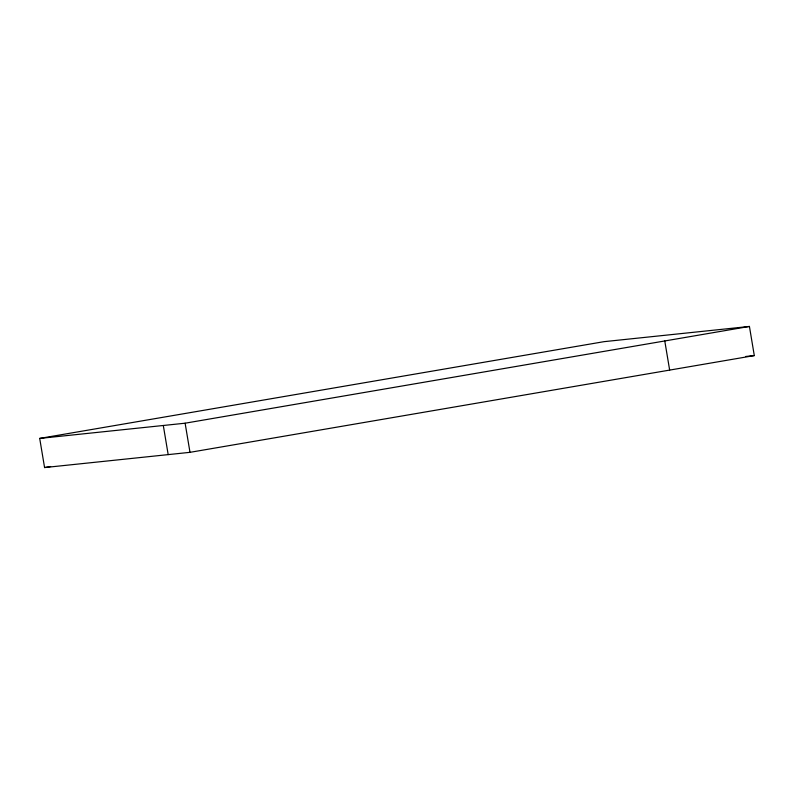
<?xml version="1.0" encoding="UTF-8"?>
<svg xmlns="http://www.w3.org/2000/svg" width="794" height="794" viewBox="0 0 794 794"><rect width="100%" height="100%" fill="white"/><g stroke="black" fill="none" stroke-linecap="round" stroke-linejoin="round"><path stroke-width="1.19" d="M39.7 438.417L604.006 341.668L749.427 326.443L754.3 355.583L189.994 452.332L44.573 467.557L39.7 438.417L185.121 423.202L749.427 326.443M44.573 467.557L50.617 466.515M745.735 356.476L754.3 355.583M664.776 340.963L669.65 370.093M185.121 423.202L189.994 452.332M163.306 425.485L168.179 454.615"/></g></svg>
